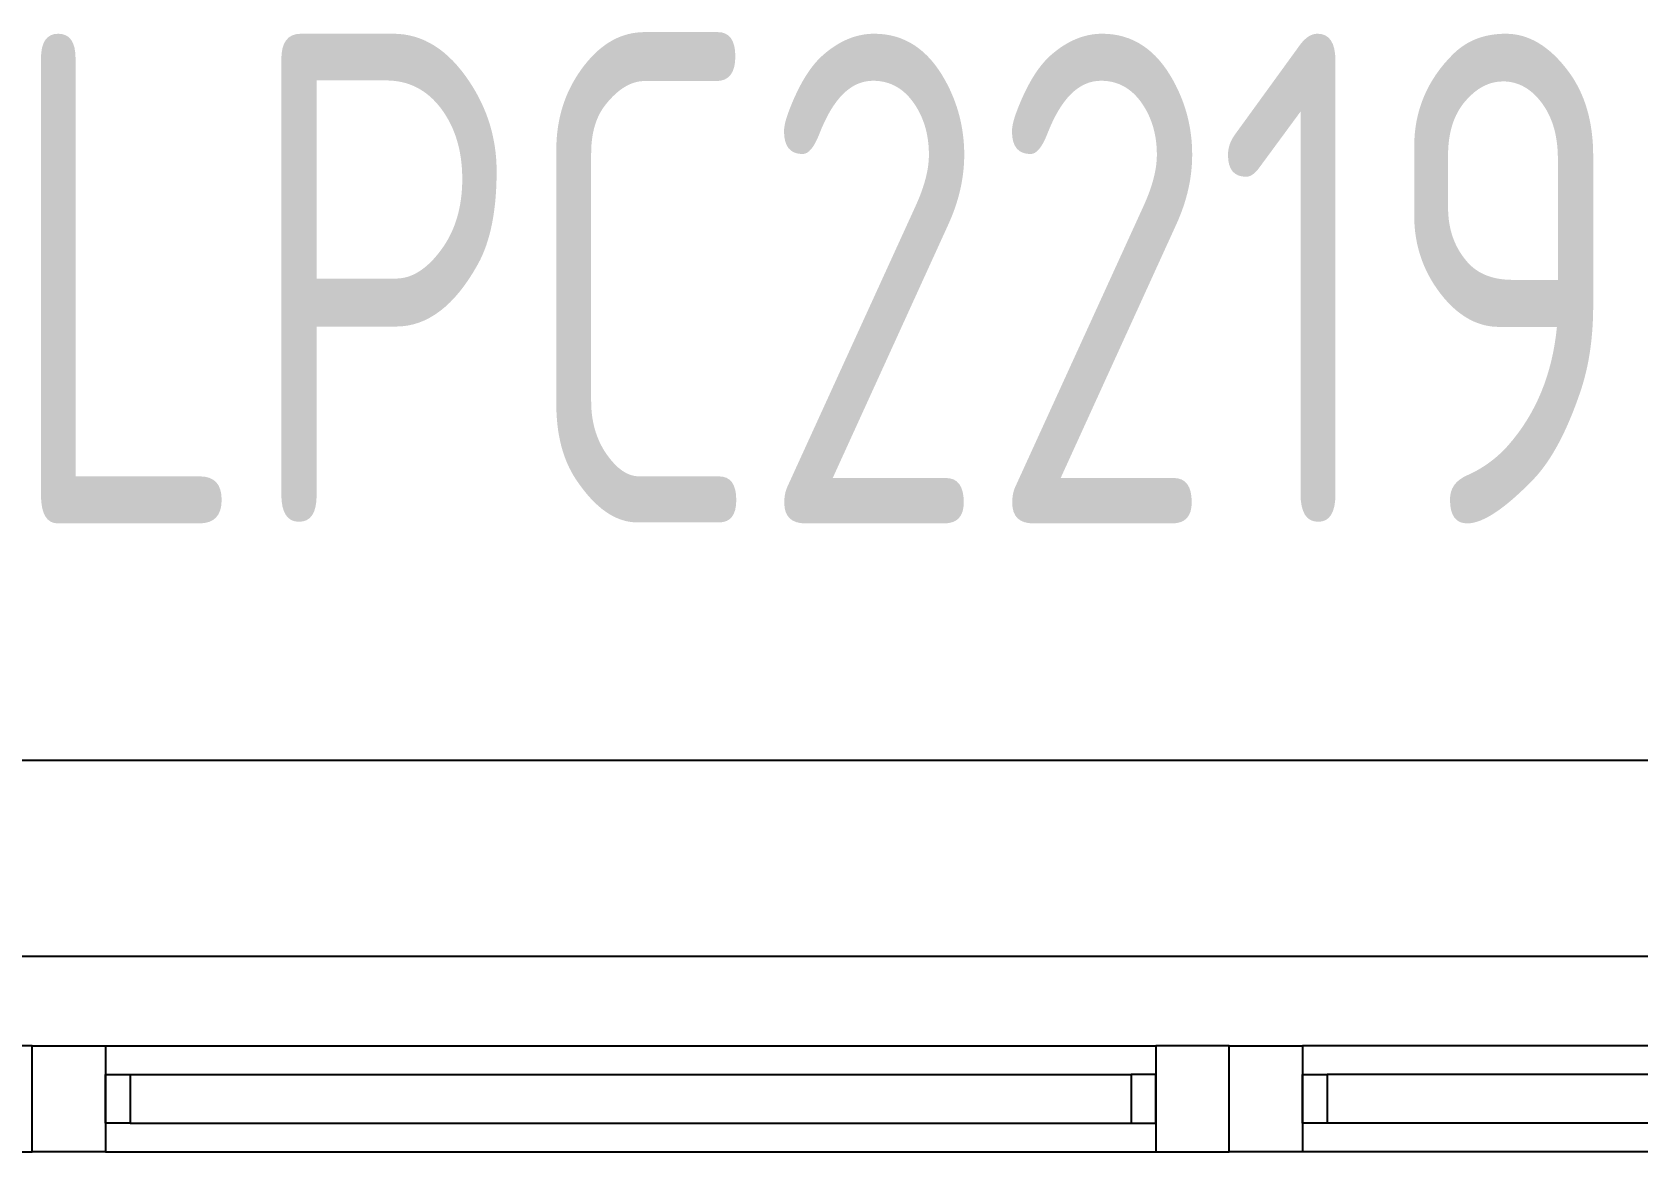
# Model space of a CAD drawing. Extents: x 296441 to 853063, y 459050 to 1117990.
# Drawn here: x 627352 to 628335, y 568007 to 568693 of the extents above; entities that cross this region are included whole.
import ezdxf

# ---------------------------------------------------------------- set-up
doc = ezdxf.new("R2010")
doc.units = 0
doc.header["$LTSCALE"] = 1000
doc.linetypes.add('14-GRID$0$CENTER2', pattern=[28.575, 19.05, -3.175, 3.175, -3.175])
for name, color, linetype in [('14-GRID$0$G-GRID', 9, '14-GRID$0$CENTER2'), ('D2-D3-FL03$0$A-SECT-WIND', 155, 'Continuous'), ('D2-D3-FL03$0$A-SECT-WOOD', 17, 'Continuous'), ('D2-D3-FL03$0$G-XREF', 2, 'Continuous'), ('E-TEXT-BS01-MI-14$0$A-WIND-IDEN', 33, 'Continuous'), ('E2-E3-FL03$0$A-OVLK', 140, 'Continuous'), ('E_OTHER', 7, 'Continuous')]:
    doc.layers.add(name, color=color, linetype=linetype)
doc.styles.add('E2-E3-FL03$0$E1-FL03$0$Standard', font='')
doc.styles.get("Standard").update_dxf_attribs({"font": 'gbenor.shx', "bigfont": 'gbcbig.shx'})
doc.styles.get('E2-E3-FL03$0$E1-FL03$0$Standard').set_extended_font_data('SimSun')

# ---------------------------------------------------------------- blocks, each defined once
blk = doc.blocks.new('*U1637')
at = {"layer": 'D2-D3-FL03$0$A-SECT-WIND'}
for p, q in [((45, 32.5), (688.32, 32.5)), ((60, 15), (673.32, 15)), ((60, -15), (673.32, -15)), ((45, -32.5), (688.32, -32.5))]:
    blk.add_line(p, q, dxfattribs=at)
at = {"layer": 'D2-D3-FL03$0$A-SECT-WOOD'}
for points in [[(0, 32.5), (45, 32.5), (45, -32.5), (0, -32.5)], [(733.32, 32.5), (688.32, 32.5), (688.32, -32.5), (733.32, -32.5)], [(60, 15), (60, -15), (45, -15), (45, 15)], [(673.32, 15), (673.32, -15), (688.32, -15), (688.32, 15)]]:
    blk.add_lwpolyline(points, close=True, dxfattribs=at)
blk = doc.blocks.new('*U1638')
at = {"layer": 'D2-D3-FL03$0$A-SECT-WIND'}
for p, q in [((45, 32.5), (688.27, 32.5)), ((60, 15), (673.27, 15)), ((60, -15), (673.27, -15)), ((45, -32.5), (688.27, -32.5))]:
    blk.add_line(p, q, dxfattribs=at)
at = {"layer": 'D2-D3-FL03$0$A-SECT-WOOD'}
for points in [[(0, 32.5), (45, 32.5), (45, -32.5), (0, -32.5)], [(733.27, 32.5), (688.27, 32.5), (688.27, -32.5), (733.27, -32.5)], [(60, 15), (60, -15), (45, -15), (45, 15)], [(673.27, 15), (673.27, -15), (688.27, -15), (688.27, 15)]]:
    blk.add_lwpolyline(points, close=True, dxfattribs=at)
blk = doc.blocks.new('555Y')
at = {"layer": 'E2-E3-FL03$0$A-OVLK'}
blk.add_line((664303.88, 86343.43), (666543.88, 86343.43), dxfattribs=at)
at = {"layer": 'D2-D3-FL03$0$G-XREF'}
for name, p in [('*U1638', (664323.93, 86135.93)), ('*U1637', (665057.2, 86135.93))]:
    blk.add_blockref(name, p, dxfattribs=at)
at = {"layer": 'D2-D3-FL03$0$G-XREF', "xscale": -1}
blk.add_blockref('*U1638', (666523.79, 86135.93), dxfattribs=at)
at = {"style": 'E2-E3-FL03$0$E1-FL03$0$Standard', "text_generation_flag": 4, "flags": 9}
for tag in ['XSIZE', 'YSIZE']:
    blk.add_attdef(tag, (662673.88, 95823.43, -0.03), '', height=0.5, rotation=90, dxfattribs=at)
blk = doc.blocks.new('GG34')
at = {"layer": 'E-TEXT-BS01-MI-14$0$A-WIND-IDEN', "color": 2, "width": 0.8}
blk.add_text('LPC2219', height=300, dxfattribs=at).set_placement((827779.63, 411057.8))

msp = doc.modelspace()

# ---------------------------------------------------------------- linework, layer by layer
at = {"layer": '14-GRID$0$G-GRID', "color": 8, "ltscale": 0.1}
msp.add_line((595151.01, 568127.23), (674432.54, 568127.23), dxfattribs=at)

# ---------------------------------------------------------------- block references
at = {"layer": 'E_OTHER'}
for name, p in [('GG34', (-200444.34, 157334.47, 0)), ('555Y', (-37705.4, 481903.8))]:
    msp.add_blockref(name, p, dxfattribs=at)

doc.saveas('drawing.dxf')
